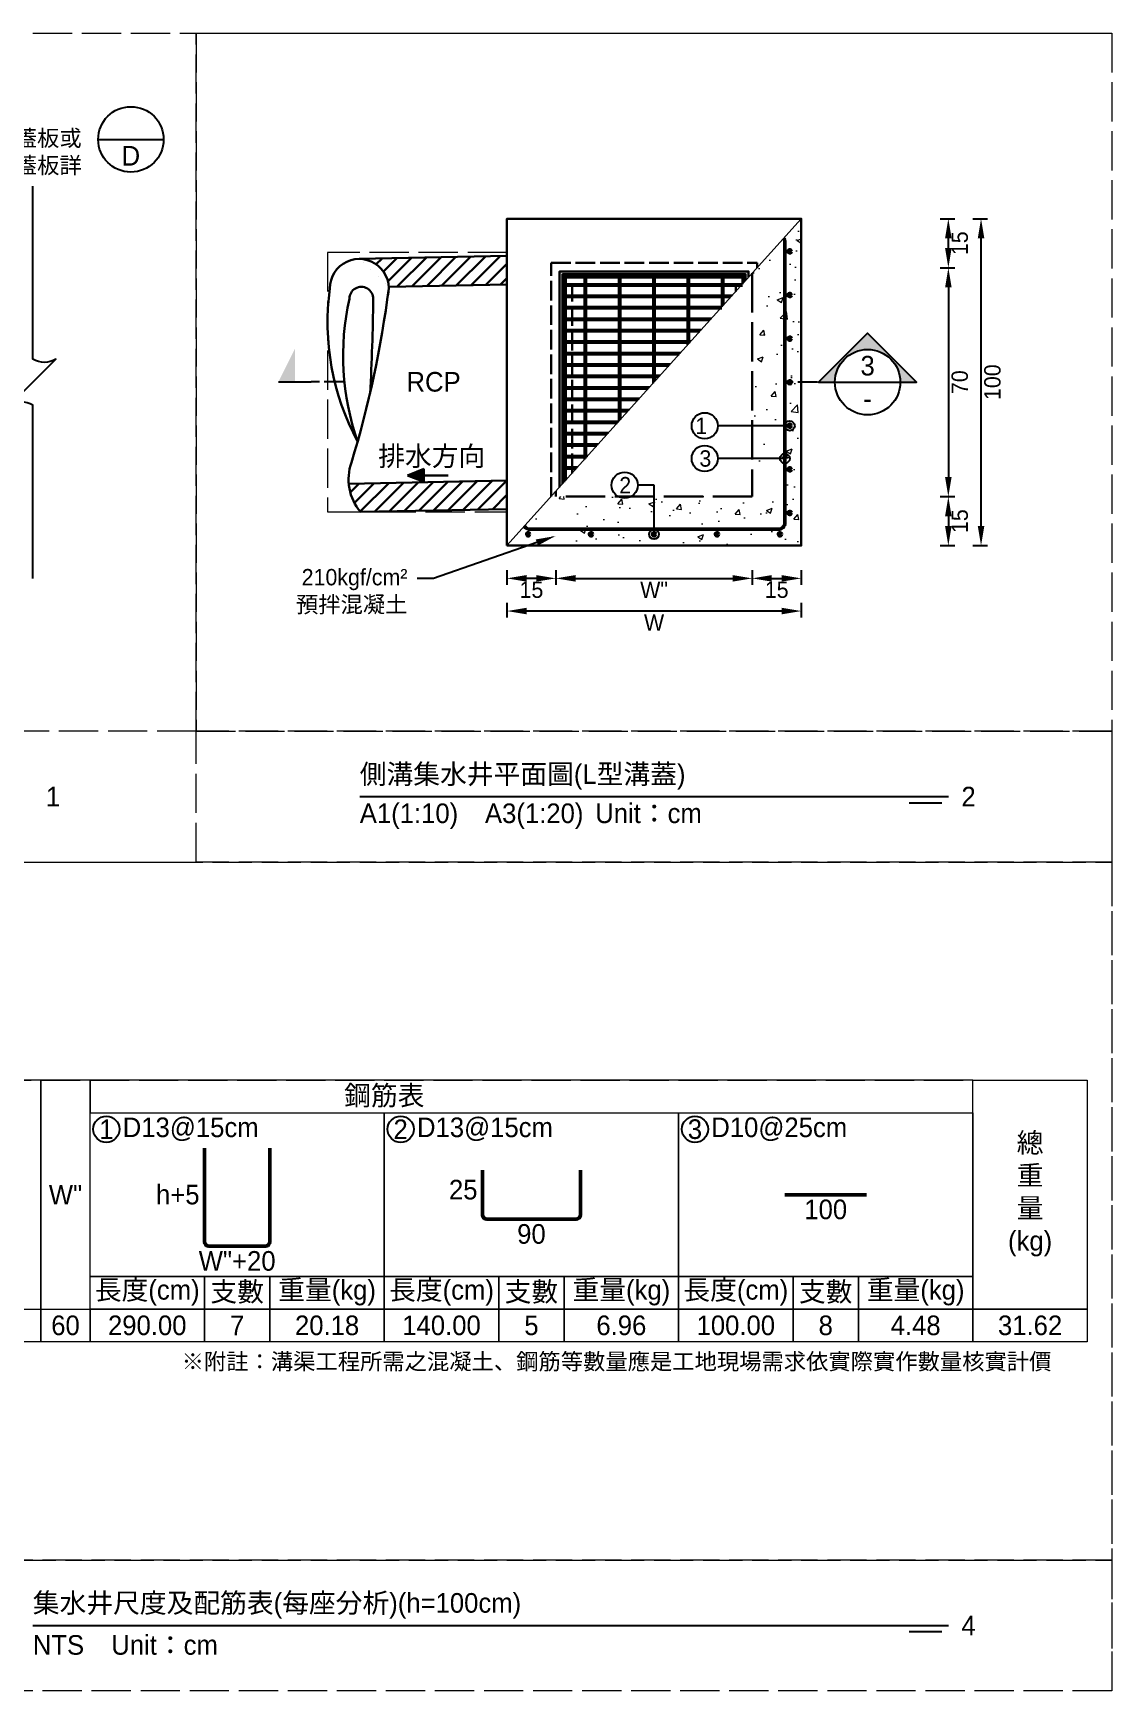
# Model space of a CAD drawing. Extents: x -6810 to 5075, y -2187 to 1200.
# Drawn here: x -2340 to -2010, y -507 to 0 of the extents above; entities that cross this region are included whole.
import ezdxf
from ezdxf import colors
from ezdxf.entities.mleader import LeaderData, LeaderLine
from ezdxf.math import Vec2, Vec3

# ---------------------------------------------------------------- set-up
doc = ezdxf.new("R2010")
doc.units = 0
doc.header["$MEASUREMENT"] = 0
doc.linetypes.add('ACAD_ISO02W100', pattern=[15, 12, -3])
for name, color, linetype, lineweight in [('一、1.基本-圖框', 7, 'Continuous', 20), ('二、1.繪圖-既有設施', 8, 'Continuous', 20), ('二、2.繪圖-施作項目', 181, 'Continuous', 30), ('二、3.繪圖-排水流向', 170, 'Continuous', 30), ('二、5.繪圖-鋼筋', 60, 'Continuous', 50), ('二、6.繪圖-其他施作項目', 35, 'Continuous', 30)]:
    doc.layers.add(name, color=color, linetype=linetype, lineweight=lineweight)
doc.layers.add('一、4.基本-隱藏', color=9, linetype='ACAD_ISO02W100', lineweight=20, plot=False)
doc.layers.add('三、1.文字-說明文字', color=2, linetype='Continuous')
doc.layers.add('三、3.文字-註解文字', color=2, linetype='Continuous')
doc.styles.add('次圖名(詳圖)', font='MS PGothic.ttf', dxfattribs={"height": 6})
doc.styles.add('註解文字(詳圖)', font='MS PGothic.ttf', dxfattribs={"height": 5})
doc.dimstyles.new('註解文字(詳圖)', dxfattribs={"dimtxt": 5, "dimasz": 6, "dimexe": 2, "dimexo": 5, "dimgap": 1, "dimtad": 2, "dimzin": 0, "dimdsep": 46, "dimtxsty": '註解文字(詳圖)', "dimcen": 0.1, "dimclrd": 144, "dimclre": 144, "dimclrt": 256, "dimadec": 0, "dimazin": 0, "dimtfac": 1, "dimtofl": 0, "dimtmove": 0, "dimatfit": 3, "dimfxlon": 1, "dimtolj": 1, "dimtzin": 0, "dimlwd": -1, "dimlwe": -1, "dimarcsym": 1})
pattern_1 = [(135, (-2358.6543, -1427.1108), (-2.65165, -2.65165), []), (135, (-2358.6543, -1426.227), (-2.65165, -2.65165), []), (135, (-2358.6543, -1425.343), (-2.65165, -2.65165), []), (135, (-2358.6543, -1424.459), (-2.65165, -2.65165), [])]

# ---------------------------------------------------------------- blocks, each defined once
blk = doc.blocks.new('*D154')
at = {"layer": 'Defpoints', "color": 0, "linetype": 'ACAD_ISO02W100', "ltscale": 0.25, "transparency": 16777216}
for p in [(-2120, -141.75), (-2105, -156.75), (-2105, -166.75)]:
    blk.add_point(p, dxfattribs=at)
at = {"layer": '三、1.文字-說明文字', "color": 144, "ltscale": 0.25, "transparency": 16777216}
for p, q in [((-2120, -164.25), (-2120, -168.75)), ((-2114, -166.75), (-2111, -166.75)), ((-2105, -164.25), (-2105, -168.75))]:
    blk.add_line(p, q, dxfattribs=at)
at = {"layer": '三、1.文字-說明文字', "color": 144, "linetype": 'ACAD_ISO02W100', "ltscale": 0.25, "transparency": 16777216}
for points in [[(-2114, -165.75), (-2114, -167.75), (-2120, -166.75)], [(-2111, -165.75), (-2111, -167.75), (-2105, -166.75)]]:
    blk.add_solid(points, dxfattribs=at)
at = {"layer": '三、1.文字-說明文字', "linetype": 'ACAD_ISO02W100', "ltscale": 0.25, "transparency": 16777216, "insert": (-2112.5, -170.25), "char_height": 5, "attachment_point": 5, "style": '註解文字(詳圖)'}
blk.add_mtext('\\A1;15', dxfattribs=at)
blk = doc.blocks.new('*D155')
at = {"layer": 'Defpoints', "color": 0, "linetype": 'ACAD_ISO02W100', "ltscale": 0.25, "transparency": 16777216}
for p in [(-2180, -141.75), (-2195, -156.75), (-2195, -166.75)]:
    blk.add_point(p, dxfattribs=at)
at = {"layer": '三、1.文字-說明文字', "color": 144, "ltscale": 0.25, "transparency": 16777216}
for p, q in [((-2195, -164.25), (-2195, -168.75)), ((-2186, -166.75), (-2189, -166.75)), ((-2180, -164.25), (-2180, -168.75))]:
    blk.add_line(p, q, dxfattribs=at)
at = {"layer": '三、1.文字-說明文字', "color": 144, "linetype": 'ACAD_ISO02W100', "ltscale": 0.25, "transparency": 16777216}
for points in [[(-2189, -165.75), (-2189, -167.75), (-2195, -166.75)], [(-2186, -165.75), (-2186, -167.75), (-2180, -166.75)]]:
    blk.add_solid(points, dxfattribs=at)
at = {"layer": '三、1.文字-說明文字', "linetype": 'ACAD_ISO02W100', "ltscale": 0.25, "transparency": 16777216, "insert": (-2187.5, -170.25), "char_height": 5, "attachment_point": 5, "style": '註解文字(詳圖)'}
blk.add_mtext('\\A1;15', dxfattribs=at)
blk = doc.blocks.new('*D156')
at = {"layer": 'Defpoints', "color": 0, "linetype": 'ACAD_ISO02W100', "ltscale": 0.25, "transparency": 16777216}
for p in [(-2180, -141.75), (-2120, -141.75), (-2120, -166.75)]:
    blk.add_point(p, dxfattribs=at)
at = {"layer": '三、1.文字-說明文字', "color": 144, "ltscale": 0.25, "transparency": 16777216}
for p, q in [((-2180, -164.25), (-2180, -168.75)), ((-2174, -166.75), (-2126, -166.75)), ((-2120, -164.25), (-2120, -168.75))]:
    blk.add_line(p, q, dxfattribs=at)
at = {"layer": '三、1.文字-說明文字', "color": 144, "linetype": 'ACAD_ISO02W100', "ltscale": 0.25, "transparency": 16777216}
for points in [[(-2174, -165.75), (-2174, -167.75), (-2180, -166.75)], [(-2126, -165.75), (-2126, -167.75), (-2120, -166.75)]]:
    blk.add_solid(points, dxfattribs=at)
at = {"layer": '三、1.文字-說明文字', "linetype": 'ACAD_ISO02W100', "ltscale": 0.25, "transparency": 16777216, "insert": (-2150, -170.25), "char_height": 5, "attachment_point": 5, "style": '註解文字(詳圖)'}
blk.add_mtext('\\A1;W{\\fMS PGothic|b0|i0|c128|p34;"}', dxfattribs=at)
blk = doc.blocks.new('_Small')
at = {"color": 0, "linetype": 'ByBlock', "lineweight": -2}
blk.add_circle((0, 0), 0.25, dxfattribs=at)
blk = doc.blocks.new('*D152')
at = {"layer": 'Defpoints', "color": 0, "ltscale": 0.25, "transparency": 16777216}
for p in [(-2125, -56.75), (-2060, -56.75), (-2125, -71.75)]:
    blk.add_point(p, dxfattribs=at)
at = {"layer": '三、1.文字-說明文字', "color": 144, "ltscale": 0.25, "transparency": 16777216}
for p, q in [((-2062.5, -56.75), (-2058, -56.75)), ((-2060, -65.75), (-2060, -62.75)), ((-2062.5, -71.75), (-2058, -71.75))]:
    blk.add_line(p, q, dxfattribs=at)
for points in [[(-2061, -62.75), (-2059, -62.75), (-2060, -56.75)], [(-2061, -65.75), (-2059, -65.75), (-2060, -71.75)]]:
    blk.add_solid(points, dxfattribs=at)
at = {"layer": '三、1.文字-說明文字', "ltscale": 0.25, "transparency": 16777216, "insert": (-2056.5, -64.25), "char_height": 5, "attachment_point": 5, "rotation": 90, "style": '註解文字(詳圖)'}
blk.add_mtext('\\A1;15', dxfattribs=at)
blk = doc.blocks.new('*D153')
at = {"layer": 'Defpoints', "color": 0, "ltscale": 0.25, "transparency": 16777216}
for p in [(-2125, -71.75), (-2125, -141.75), (-2060, -141.75)]:
    blk.add_point(p, dxfattribs=at)
at = {"layer": '三、1.文字-說明文字', "color": 144, "ltscale": 0.25, "transparency": 16777216}
for p, q in [((-2062.5, -71.75), (-2058, -71.75)), ((-2060, -77.75), (-2060, -135.75)), ((-2062.5, -141.75), (-2058, -141.75))]:
    blk.add_line(p, q, dxfattribs=at)
for points in [[(-2061, -77.75), (-2059, -77.75), (-2060, -71.75)], [(-2061, -135.75), (-2059, -135.75), (-2060, -141.75)]]:
    blk.add_solid(points, dxfattribs=at)
at = {"layer": '三、1.文字-說明文字', "ltscale": 0.25, "transparency": 16777216, "insert": (-2056.5, -106.75), "char_height": 5, "attachment_point": 5, "rotation": 90, "style": '註解文字(詳圖)'}
blk.add_mtext('\\A1;70', dxfattribs=at)
blk = doc.blocks.new('*D157')
at = {"layer": 'Defpoints', "color": 0, "ltscale": 0.25, "transparency": 16777216}
for p in [(-2125, -141.75), (-2125, -156.75), (-2060, -156.75)]:
    blk.add_point(p, dxfattribs=at)
at = {"layer": '三、1.文字-說明文字', "color": 144, "ltscale": 0.25, "transparency": 16777216}
for p, q in [((-2062.5, -141.75), (-2058, -141.75)), ((-2060, -147.75), (-2060, -150.75)), ((-2062.5, -156.75), (-2058, -156.75))]:
    blk.add_line(p, q, dxfattribs=at)
for points in [[(-2061, -147.75), (-2059, -147.75), (-2060, -141.75)], [(-2061, -150.75), (-2059, -150.75), (-2060, -156.75)]]:
    blk.add_solid(points, dxfattribs=at)
at = {"layer": '三、1.文字-說明文字', "ltscale": 0.25, "transparency": 16777216, "insert": (-2056.5, -149.25), "char_height": 5, "attachment_point": 5, "rotation": 90, "style": '註解文字(詳圖)'}
blk.add_mtext('\\A1;15', dxfattribs=at)
blk = doc.blocks.new('*D158')
at = {"layer": 'Defpoints', "color": 0, "ltscale": 0.25, "transparency": 16777216}
for p in [(-2110, -56.75), (-2050, -56.75), (-2110, -156.75)]:
    blk.add_point(p, dxfattribs=at)
at = {"layer": '三、1.文字-說明文字', "color": 144, "ltscale": 0.25, "transparency": 16777216}
for p, q in [((-2052.5, -56.75), (-2048, -56.75)), ((-2050, -150.75), (-2050, -62.75)), ((-2052.5, -156.75), (-2048, -156.75))]:
    blk.add_line(p, q, dxfattribs=at)
for points in [[(-2051, -62.75), (-2049, -62.75), (-2050, -56.75)], [(-2051, -150.75), (-2049, -150.75), (-2050, -156.75)]]:
    blk.add_solid(points, dxfattribs=at)
at = {"layer": '三、1.文字-說明文字', "ltscale": 0.25, "transparency": 16777216, "insert": (-2046.5, -106.75), "char_height": 5, "attachment_point": 5, "rotation": 90, "style": '註解文字(詳圖)'}
blk.add_mtext('\\A1;100', dxfattribs=at)
blk = doc.blocks.new('*D159')
at = {"layer": 'Defpoints', "color": 0, "ltscale": 0.25, "transparency": 16777216}
for p in [(-2195, -156.75), (-2105, -156.75), (-2195, -176.75)]:
    blk.add_point(p, dxfattribs=at)
at = {"layer": '三、1.文字-說明文字', "color": 144, "ltscale": 0.25, "transparency": 16777216}
for p, q in [((-2195, -174.25), (-2195, -178.75)), ((-2111, -176.75), (-2189, -176.75)), ((-2105, -174.25), (-2105, -178.75))]:
    blk.add_line(p, q, dxfattribs=at)
for points in [[(-2189, -175.75), (-2189, -177.75), (-2195, -176.75)], [(-2111, -175.75), (-2111, -177.75), (-2105, -176.75)]]:
    blk.add_solid(points, dxfattribs=at)
at = {"layer": '三、1.文字-說明文字', "ltscale": 0.25, "transparency": 16777216, "insert": (-2150, -180.25), "char_height": 5, "attachment_point": 5, "style": '註解文字(詳圖)'}
blk.add_mtext('\\A1;{\\fMS PGothic|b0|i0|c128|p34;W}', dxfattribs=at)
blk = doc.blocks.new('排水流向')
at = {"layer": '二、3.繪圖-排水流向'}
h = blk.add_hatch(color=256, dxfattribs=at)
h.dxf.hatch_style = 1
h.paths.add_polyline_path([(0, 1), (0, -1), (2.5, 0)])
for points in [[(-3.75, 0), (0, 0)], [(0, 1), (0, -1)], [(2.5, 0), (0, 1)], [(2.5, 0), (0, -1)]]:
    blk.add_lwpolyline(points, dxfattribs=at)

msp = doc.modelspace()

# ---------------------------------------------------------------- hatches: boundary and pattern name
at = {"layer": '三、3.文字-註解文字'}
h = msp.add_hatch(color=256, dxfattribs=at)
h.dxf.hatch_style = 1
h.paths.add_polyline_path([(-2069.693, -106.75), (-2084.693, -91.75), (-2099.693, -106.75), (-2094.693, -106.75, -0.4142136), (-2084.693, -96.75, -0.4142136), (-2074.693, -106.75)])
h = msp.add_hatch(color=256, dxfattribs=at)
h.dxf.hatch_style = 1
h.paths.add_polyline_path([(-2259.852, -96.602), (-2264.852, -106.602), (-2259.852, -106.602)])
at = {"layer": '二、1.繪圖-既有設施', "ltscale": 0.25}
h = msp.add_hatch(dxfattribs=at)
h.set_pattern_fill('AR-CONC', color=256, scale=2.5)
h.set_pattern_definition([(50, (0, 0), (17.9315, -1.5688), [1.875, -20.625]), (355, (0, 0), (-3.46878, 18.8048), [1.5, -16.5]), (100.4514, (1.494, -0.13), (14.46272, 17.236), [1.5935, -17.52855]), (46.1842, (0, 5), (26.68103, -4.13798), [2.8125, -30.9375]), (96.6356, (2.223, 4.655), (23.36655, 24.35297), [2.39026, -26.29284]), (351.1842, (0, 5), (23.36655, 24.35297), [2.25, -24.75]), (21, (2.5, 3.75), (14.92268, -10.06547), [1.875, -20.625]), (326, (2.5, 3.75), (6.08288, 18.12875), [1.5, -16.5]), (71.4514, (3.744, 2.911), (21.00556, 8.06328), [1.5935, -17.52855]), (37.5, (0, 0), (0.303996, 8.322346), [0, -16.3, 0, -16.75, 0, -16.5625]), (7.5, (0, 0), (6.57674, 9.860293), [0, -9.55, 0, -15.925, 0, -6.3125]), (327.5, (-5.575, 0), (13.34556, -0.563872), [0, -6.25, 0, -19.5, 0, -25.875]), (317.5, (-8.075, 0), (14.579654, 2.502625), [0, -8.125, 0, -12.95, 0, -18.375])])
h.paths.add_polyline_path([(-2110, -63.75, 0.1446975), (-2110.321, -62.663), (-2120, -73.417), (-2120, -141.75), (-2180, -141.75), (-2180, -140.083), (-2189.679, -150.837, 0.2542759), (-2188, -151.75), (-2112, -151.75, 0.4142136), (-2110, -149.75)], flags=17)
h.paths.add_polyline_path([(-2105, -56.75), (-2110.321, -62.663, -0.1446975), (-2110, -63.75), (-2110, -149.75, -0.4142136), (-2112, -151.75), (-2188, -151.75, -0.2542759), (-2189.679, -150.837), (-2195, -156.75), (-2105, -156.75)])
h.paths.add_polyline_path([(-2131.25, -153.25, -1), (-2130.25, -153.25, -1)], flags=16)
h.paths.add_polyline_path([(-2112, -153.25, -1), (-2111, -153.25, -1)], flags=16)
h.paths.add_polyline_path([(-2109, -146.75, -1), (-2108, -146.75, -1)], flags=16)
h.paths.add_polyline_path([(-2109, -133.42, -1), (-2108, -133.42, -1)], flags=16)
h.paths.add_polyline_path([(-2150.5, -153.25, -1), (-2149.5, -153.25, -1)], flags=16)
h.paths.add_polyline_path([(-2109, -120.09, -1), (-2108, -120.09, -1)], flags=16)
h.paths.add_polyline_path([(-2169.75, -153.25, -1), (-2168.75, -153.25, -1)], flags=16)
h.paths.add_polyline_path([(-2109, -106.75, -1), (-2108, -106.75, -1)], flags=16)
h.paths.add_polyline_path([(-2109, -93.43, -1), (-2108, -93.43, -1)], flags=16)
h.paths.add_polyline_path([(-2189, -153.25, -1), (-2188, -153.25, -1)], flags=16)
h.paths.add_polyline_path([(-2109, -80.1, -1), (-2108, -80.1, -1)], flags=16)
h.paths.add_polyline_path([(-2109, -66.75, -1), (-2108, -66.75, -1)], flags=16)
at = {"layer": '二、5.繪圖-鋼筋'}
h = msp.add_hatch(color=256, dxfattribs=at)
h.dxf.hatch_style = 1
h.paths.add_polyline_path([(-2108, -66.75, 1), (-2109, -66.75, 1)])
h = msp.add_hatch(color=256, dxfattribs=at)
h.dxf.hatch_style = 1
h.paths.add_polyline_path([(-2108, -80.1, 1), (-2109, -80.1, 1)])
h = msp.add_hatch(color=256, dxfattribs=at)
h.dxf.hatch_style = 1
h.paths.add_polyline_path([(-2108, -93.43, 1), (-2109, -93.43, 1)])
h = msp.add_hatch(color=256, dxfattribs=at)
h.dxf.hatch_style = 1
h.paths.add_polyline_path([(-2108, -106.75, 1), (-2109, -106.75, 1)])
h = msp.add_hatch(color=256, dxfattribs=at)
h.dxf.hatch_style = 1
h.paths.add_polyline_path([(-2108, -120.09, 1), (-2109, -120.09, 1)])
h = msp.add_hatch(color=256, dxfattribs=at)
h.dxf.hatch_style = 1
h.paths.add_polyline_path([(-2108, -133.42, 1), (-2109, -133.42, 1)])
h = msp.add_hatch(color=256, dxfattribs=at)
h.dxf.hatch_style = 1
h.paths.add_polyline_path([(-2108, -146.75, 1), (-2109, -146.75, 1)])
h = msp.add_hatch(color=256, dxfattribs=at)
h.dxf.hatch_style = 1
h.paths.add_polyline_path([(-2188, -153.25, -1), (-2189, -153.25, -1)])
h = msp.add_hatch(color=256, dxfattribs=at)
h.dxf.hatch_style = 1
h.paths.add_polyline_path([(-2168.75, -153.25, -1), (-2169.75, -153.25, -1)])
h = msp.add_hatch(color=256, dxfattribs=at)
h.dxf.hatch_style = 1
h.paths.add_polyline_path([(-2149.5, -153.25, -1), (-2150.5, -153.25, -1)])
h = msp.add_hatch(color=256, dxfattribs=at)
h.dxf.hatch_style = 1
h.paths.add_polyline_path([(-2130.25, -153.25, -1), (-2131.25, -153.25, -1)])
h = msp.add_hatch(color=256, dxfattribs=at)
h.dxf.hatch_style = 1
h.paths.add_polyline_path([(-2111, -153.25, -1), (-2112, -153.25, -1)])
at = {"layer": '二、6.繪圖-其他施作項目'}
h = msp.add_hatch(dxfattribs=at)
h.set_pattern_fill('ANSI31', color=256, scale=25)
h.set_pattern_definition([(45, (-5658.4566, -1540.8207), (-2.2097087, 2.2097087), [])])
edge = h.paths.add_edge_path()
edge.add_line((-2195, -145.558), (-2195, -136.863))
edge.add_line((-2195, -136.863), (-2243.376, -137.831))
edge.add_arc((-2228.032, -136.466), 15.405, 185.08092, 220.38576)
edge.add_line((-2239.766, -146.448), (-2195, -145.558))
edge = h.paths.add_edge_path()
edge.add_line((-2195, -76.851), (-2195, -68.149))
edge.add_line((-2195, -68.149), (-2240.148, -69.052))
edge.add_arc((-2240.148, -78.068), 9.015, 3.13921, 90, ccw=False)
edge.add_line((-2231.146, -77.574), (-2195, -76.851))
h = msp.add_hatch(color=256, dxfattribs=at)
h.dxf.hatch_style = 1
h.paths.add_polyline_path([(-2178.9, -138.861), (-2121.1, -74.639), (-2121.1, -72.85), (-2178.9, -72.85)])
h.paths.add_polyline_path([(-2178, -137.861), (-2122, -75.639), (-2122, -73.75), (-2178, -73.75)])
h = msp.add_hatch(dxfattribs=at)
h.set_pattern_fill('ANSI34', color=256, scale=5, angle=90)
h.set_pattern_definition(pattern_1)
h.paths.add_polyline_path([(-2171.25, -130.361), (-2170.75, -129.806), (-2170.75, -74.75), (-2171.25, -74.75)])
h = msp.add_hatch(dxfattribs=at)
h.set_pattern_fill('ANSI34', color=256, scale=5, angle=90)
h.set_pattern_definition(pattern_1)
h.paths.add_polyline_path([(-2160.75, -118.694), (-2160.25, -118.139), (-2160.25, -74.75), (-2160.75, -74.75)])
h = msp.add_hatch(dxfattribs=at)
h.set_pattern_fill('ANSI34', color=256, scale=5, angle=90)
h.set_pattern_definition(pattern_1)
h.paths.add_polyline_path([(-2150.25, -107.028), (-2149.75, -106.472), (-2149.75, -74.75), (-2150.25, -74.75)])
h = msp.add_hatch(dxfattribs=at)
h.set_pattern_fill('ANSI34', color=256, scale=5, angle=90)
h.set_pattern_definition(pattern_1)
h.paths.add_polyline_path([(-2139.75, -95.361), (-2139.25, -94.806), (-2139.25, -74.75), (-2139.75, -74.75)])
h = msp.add_hatch(dxfattribs=at)
h.set_pattern_fill('ANSI34', color=256, scale=5, angle=90)
h.set_pattern_definition(pattern_1)
h.paths.add_polyline_path([(-2129.25, -83.694), (-2128.75, -83.139), (-2128.75, -74.75), (-2129.25, -74.75)])

# ---------------------------------------------------------------- linework, layer by layer
at = {"layer": '一、1.基本-圖框'}
msp.add_lwpolyline([(-2105, -56.75), (-2195, -156.75)], dxfattribs=at)
for points in [[(-2352.5, -390.25), (-2337.5, -390.25), (-2337.5, -320.25), (-2352.5, -320.25)], [(-2337.5, -390.25), (-2322.5, -390.25), (-2322.5, -320.25), (-2337.5, -320.25)], [(-2322.5, -330.25), (-2052.5, -330.25), (-2052.5, -320.25), (-2322.5, -320.25)], [(-2017.5, -390.25), (-2052.5, -390.25), (-2052.5, -320.25), (-2017.5, -320.25)], [(-2322.5, -330.25), (-2232.5, -330.25), (-2232.5, -380.25), (-2322.5, -380.25)], [(-2232.5, -330.25), (-2142.5, -330.25), (-2142.5, -380.25), (-2232.5, -380.25)], [(-2142.5, -330.25), (-2052.5, -330.25), (-2052.5, -380.25), (-2142.5, -380.25)], [(-2322.5, -380.25), (-2287.5, -380.25), (-2287.5, -390.25), (-2322.5, -390.25)], [(-2287.5, -380.25), (-2267.5, -380.25), (-2267.5, -390.25), (-2287.5, -390.25)], [(-2267.5, -380.25), (-2232.5, -380.25), (-2232.5, -390.25), (-2267.5, -390.25)], [(-2232.5, -380.25), (-2197.5, -380.25), (-2197.5, -390.25), (-2232.5, -390.25)], [(-2197.5, -380.25), (-2177.5, -380.25), (-2177.5, -390.25), (-2197.5, -390.25)], [(-2177.5, -380.25), (-2142.5, -380.25), (-2142.5, -390.25), (-2177.5, -390.25)], [(-2142.5, -380.25), (-2107.5, -380.25), (-2107.5, -390.25), (-2142.5, -390.25)], [(-2107.5, -380.25), (-2087.5, -380.25), (-2087.5, -390.25), (-2107.5, -390.25)], [(-2087.5, -380.25), (-2052.5, -380.25), (-2052.5, -390.25), (-2087.5, -390.25)], [(-2352.5, -390.25), (-2337.5, -390.25), (-2337.5, -400.25), (-2352.5, -400.25)], [(-2337.5, -390.25), (-2322.5, -390.25), (-2322.5, -400.25), (-2337.5, -400.25)], [(-2322.5, -390.25), (-2287.5, -390.25), (-2287.5, -400.25), (-2322.5, -400.25)], [(-2287.5, -390.25), (-2267.5, -390.25), (-2267.5, -400.25), (-2287.5, -400.25)], [(-2267.5, -390.25), (-2232.5, -390.25), (-2232.5, -400.25), (-2267.5, -400.25)], [(-2232.5, -390.25), (-2197.5, -390.25), (-2197.5, -400.25), (-2232.5, -400.25)], [(-2197.5, -390.25), (-2177.5, -390.25), (-2177.5, -400.25), (-2197.5, -400.25)], [(-2177.5, -390.25), (-2142.5, -390.25), (-2142.5, -400.25), (-2177.5, -400.25)], [(-2142.5, -390.25), (-2107.5, -390.25), (-2107.5, -400.25), (-2142.5, -400.25)], [(-2107.5, -390.25), (-2087.5, -390.25), (-2087.5, -400.25), (-2107.5, -400.25)], [(-2087.5, -390.25), (-2052.5, -390.25), (-2052.5, -400.25), (-2087.5, -400.25)], [(-2052.5, -390.25), (-2017.5, -390.25), (-2017.5, -400.25), (-2052.5, -400.25)]]:
    msp.add_lwpolyline(points, close=True, dxfattribs=at)
at = {"layer": '一、4.基本-隱藏'}
for points in [[(-2790, 0), (-2010, 0), (-2010, -507), (-2790, -507)], [(-2790, 0), (-2290, 0), (-2290, -213.5), (-2790, -213.5)], [(-2290, 0), (-2010, 0), (-2010, -213.5), (-2290, -213.5)], [(-2195, -67.052), (-2249.852, -67.052), (-2249.852, -146.448), (-2195, -146.448)], [(-2290, -213.5), (-2790, -213.5), (-2790, -253.5), (-2290, -253.5)], [(-2290, -213.5), (-2010, -213.5), (-2010, -253.5), (-2290, -253.5)], [(-2390, -253.5), (-2010, -253.5), (-2010, -467), (-2390, -467)], [(-2382.5, -320.25), (-2017.5, -320.25), (-2017.5, -400.25), (-2382.5, -400.25)], [(-2390, -467), (-2010, -467), (-2010, -507), (-2390, -507)]]:
    msp.add_lwpolyline(points, close=True, dxfattribs=at)
at = {"layer": '三、3.文字-註解文字'}
for points in [[(-2320, -32.5), (-2300, -32.5)], [(-2074.693, -106.75), (-2069.693, -106.75), (-2084.693, -91.75), (-2099.693, -106.75), (-2094.693, -106.75)], [(-2264.852, -106.602), (-2254.852, -106.602)], [(-2094.693, -106.75), (-2074.693, -106.75)], [(-2240, -233.5), (-2060, -233.5)], [(-2062, -235.5), (-2072, -235.5)], [(-2340, -487), (-2060, -487)], [(-2062, -489), (-2072, -489)]]:
    msp.add_lwpolyline(points, dxfattribs=at)
msp.add_lwpolyline([(-2340, -166.75), (-2340, -113.821, 0.2828427), (-2347.071, -113.821), (-2332.929, -99.679, -0.2828427), (-2340, -99.679), (-2340, -46.75)], format="xyb", dxfattribs=at)
at = {"layer": '三、3.文字-註解文字', "linetype": 'ACAD_ISO02W100', "ltscale": 0.5}
for points in [[(-2244.852, -106.602), (-2254.852, -106.602)], [(-2100, -106.75), (-2110, -106.75)]]:
    msp.add_lwpolyline(points, dxfattribs=at)
at = {"layer": '三、3.文字-註解文字'}
for centre, radius in [((-2310, -32.5), 10), ((-2084.693, -106.75), 10), ((-2134.5, -120.09), 4), ((-2134.5, -130.09), 4), ((-2159, -138.25), 4), ((-2317.5, -335.25), 4), ((-2227.5, -335.25), 4), ((-2137.5, -335.25), 4)]:
    msp.add_circle(centre, radius, dxfattribs=at)
at = {"layer": '二、2.繪圖-施作項目'}
msp.add_lwpolyline([(-2195, -156.75), (-2195, -56.75), (-2105, -56.75), (-2105, -156.75)], close=True, dxfattribs=at)
at = {"layer": '二、2.繪圖-施作項目', "linetype": 'ACAD_ISO02W100'}
msp.add_lwpolyline([(-2120, -73.417), (-2120, -141.75), (-2180, -141.75), (-2180, -140.083)], dxfattribs=at)
at = {"layer": '二、5.繪圖-鋼筋'}
for points in [[(-2110.321, -62.663, -0.1446975), (-2110, -63.75), (-2110, -149.75)], [(-2110, -149.75, -0.4142136), (-2112, -151.75), (-2188, -151.75, -0.2542759), (-2189.679, -150.837, -0.2542759)], [(-2287.5, -341), (-2287.5, -369.5, 0.4142136), (-2286, -371), (-2269, -371, 0.4142136), (-2267.5, -369.5), (-2267.5, -341)], [(-2202.5, -347.75), (-2202.5, -361.25, 0.4142136), (-2201, -362.75), (-2174, -362.75, 0.4142136), (-2172.5, -361.25), (-2172.5, -347.75)]]:
    msp.add_lwpolyline(points, format="xyb", dxfattribs=at)
msp.add_lwpolyline([(-2110, -355.25), (-2085, -355.25)], dxfattribs=at)
for centre in [(-2108.5, -66.75), (-2108.5, -80.1), (-2108.5, -93.43), (-2108.5, -106.75), (-2108.5, -120.09), (-2108.5, -133.42), (-2108.5, -146.75), (-2188.5, -153.25), (-2169.25, -153.25), (-2150, -153.25), (-2130.75, -153.25), (-2111.5, -153.25)]:
    msp.add_circle(centre, 0.5, dxfattribs=at)
at = {"layer": '二、6.繪圖-其他施作項目'}
for points in [[(-2240.67, -124.887, -0.1578495), (-2249.163, -78.068, -1.1409026), (-2231.442, -80.411)], [(-2240.637, -124.948, -0.1399452), (-2243.168, -81.236, -1.0112817), (-2235.896, -81.317, -0.0106152), (-2236.834, -110.166)], [(-2231.132, -78.068, -0.0416835), (-2242.539, -131.283, 0.2681724), (-2239.766, -146.448, 0.2681724)]]:
    msp.add_lwpolyline(points, format="xyb", dxfattribs=at)
for points in [[(-2240.148, -69.052), (-2195, -68.149)], [(-2178.9, -138.861), (-2178.9, -72.85), (-2121.1, -72.85), (-2121.1, -74.639)], [(-2178, -137.861), (-2178, -73.75), (-2122, -73.75), (-2122, -75.639)], [(-2177.5, -137.306), (-2177.5, -74.25)], [(-2177.5, -74.25), (-2122.5, -74.25)], [(-2177.5, -137.306), (-2177.5, -74.25), (-2122.5, -74.25), (-2122.5, -76.194)], [(-2177.5, -74.75), (-2122.5, -74.75)], [(-2177, -136.75), (-2177, -74.75)], [(-2171.25, -130.361), (-2171.25, -74.75)], [(-2170.75, -129.806), (-2170.75, -74.75)], [(-2160.75, -118.694), (-2160.75, -74.75)], [(-2160.25, -118.139), (-2160.25, -74.75)], [(-2150.25, -107.028), (-2150.25, -74.75)], [(-2149.75, -106.472), (-2149.75, -74.75)], [(-2139.75, -95.361), (-2139.75, -74.75)], [(-2139.25, -94.806), (-2139.25, -74.75)], [(-2129.25, -83.694), (-2129.25, -74.75)], [(-2128.75, -83.139), (-2128.75, -74.75)], [(-2123, -76.75), (-2123, -74.75)], [(-2122.5, -76.194), (-2122.5, -74.25)], [(-2231.146, -77.574), (-2195, -76.851)], [(-2177, -76.75), (-2171.25, -76.75)], [(-2177, -77.25), (-2171.25, -77.25)], [(-2177, -80.25), (-2171.25, -80.25)], [(-2177, -80.75), (-2171.25, -80.75)], [(-2170.75, -76.75), (-2160.75, -76.75)], [(-2170.75, -77.25), (-2160.75, -77.25)], [(-2170.75, -80.25), (-2160.75, -80.25)], [(-2170.75, -80.75), (-2160.75, -80.75)], [(-2160.25, -76.75), (-2150.25, -76.75)], [(-2160.25, -77.25), (-2150.25, -77.25)], [(-2160.25, -80.25), (-2150.25, -80.25)], [(-2160.25, -80.75), (-2150.25, -80.75)], [(-2149.75, -76.75), (-2139.75, -76.75)], [(-2149.75, -77.25), (-2139.75, -77.25)], [(-2149.75, -80.25), (-2139.75, -80.25)], [(-2149.75, -80.75), (-2139.75, -80.75)], [(-2139.25, -76.75), (-2129.25, -76.75)], [(-2139.25, -77.25), (-2129.25, -77.25)], [(-2139.25, -80.25), (-2129.25, -80.25)], [(-2139.25, -80.75), (-2129.25, -80.75)], [(-2128.75, -76.75), (-2123, -76.75)], [(-2128.75, -77.25), (-2123, -77.25)], [(-2128.75, -80.25), (-2126.15, -80.25)], [(-2128.75, -80.75), (-2126.6, -80.75)], [(-2177, -83.75), (-2171.25, -83.75)], [(-2177, -84.25), (-2171.25, -84.25)], [(-2170.75, -83.75), (-2160.75, -83.75)], [(-2170.75, -84.25), (-2160.75, -84.25)], [(-2160.25, -83.75), (-2150.25, -83.75)], [(-2160.25, -84.25), (-2150.25, -84.25)], [(-2149.75, -83.75), (-2139.75, -83.75)], [(-2149.75, -84.25), (-2139.75, -84.25)], [(-2139.25, -83.75), (-2129.25, -83.75)], [(-2139.25, -84.25), (-2129.25, -84.25)], [(-2177, -87.25), (-2171.25, -87.25)], [(-2177, -87.75), (-2171.25, -87.75)], [(-2177, -90.75), (-2171.25, -90.75)], [(-2177, -91.25), (-2171.25, -91.25)], [(-2170.75, -87.25), (-2160.75, -87.25)], [(-2170.75, -87.75), (-2160.75, -87.75)], [(-2170.75, -90.75), (-2160.75, -90.75)], [(-2170.75, -91.25), (-2160.75, -91.25)], [(-2160.25, -87.25), (-2150.25, -87.25)], [(-2160.25, -87.75), (-2150.25, -87.75)], [(-2160.25, -90.75), (-2150.25, -90.75)], [(-2160.25, -91.25), (-2150.25, -91.25)], [(-2149.75, -87.25), (-2139.75, -87.25)], [(-2149.75, -87.75), (-2139.75, -87.75)], [(-2149.75, -90.75), (-2139.75, -90.75)], [(-2149.75, -91.25), (-2139.75, -91.25)], [(-2139.25, -87.25), (-2132.45, -87.25)], [(-2139.25, -87.75), (-2132.9, -87.75)], [(-2139.25, -90.75), (-2135.6, -90.75)], [(-2139.25, -91.25), (-2136.05, -91.25)], [(-2177, -94.25), (-2171.25, -94.25)], [(-2177, -94.75), (-2171.25, -94.75)], [(-2170.75, -94.25), (-2160.75, -94.25)], [(-2170.75, -94.75), (-2160.75, -94.75)], [(-2160.25, -94.25), (-2150.25, -94.25)], [(-2160.25, -94.75), (-2150.25, -94.75)], [(-2149.75, -94.25), (-2139.75, -94.25)], [(-2149.75, -94.75), (-2139.75, -94.75)], [(-2139.25, -94.25), (-2138.75, -94.25)], [(-2139.25, -94.75), (-2139.2, -94.75)], [(-2177, -97.75), (-2171.25, -97.75)], [(-2177, -98.25), (-2171.25, -98.25)], [(-2177, -101.25), (-2171.25, -101.25)], [(-2170.75, -97.75), (-2160.75, -97.75)], [(-2170.75, -98.25), (-2160.75, -98.25)], [(-2170.75, -101.25), (-2160.75, -101.25)], [(-2160.25, -97.75), (-2150.25, -97.75)], [(-2160.25, -98.25), (-2150.25, -98.25)], [(-2160.25, -101.25), (-2150.25, -101.25)], [(-2149.75, -97.75), (-2141.9, -97.75)], [(-2149.75, -98.25), (-2142.35, -98.25)], [(-2149.75, -101.25), (-2145.05, -101.25)], [(-2177, -101.75), (-2171.25, -101.75)], [(-2177, -104.75), (-2171.25, -104.75)], [(-2177, -105.25), (-2171.25, -105.25)], [(-2170.75, -101.75), (-2160.75, -101.75)], [(-2170.75, -104.75), (-2160.75, -104.75)], [(-2170.75, -105.25), (-2160.75, -105.25)], [(-2160.25, -101.75), (-2150.25, -101.75)], [(-2160.25, -104.75), (-2150.25, -104.75)], [(-2160.25, -105.25), (-2150.25, -105.25)], [(-2149.75, -101.75), (-2145.5, -101.75)], [(-2149.75, -104.75), (-2148.2, -104.75)], [(-2149.75, -105.25), (-2148.65, -105.25)], [(-2177, -108.25), (-2171.25, -108.25)], [(-2177, -108.75), (-2171.25, -108.75)], [(-2170.75, -108.25), (-2160.75, -108.25)], [(-2170.75, -108.75), (-2160.75, -108.75)], [(-2160.25, -108.25), (-2151.35, -108.25)], [(-2160.25, -108.75), (-2151.8, -108.75)], [(-2177, -111.75), (-2171.25, -111.75)], [(-2177, -112.25), (-2171.25, -112.25)], [(-2177, -115.25), (-2171.25, -115.25)], [(-2177, -115.75), (-2171.25, -115.75)], [(-2170.75, -111.75), (-2160.75, -111.75)], [(-2170.75, -112.25), (-2160.75, -112.25)], [(-2170.75, -115.25), (-2160.75, -115.25)], [(-2170.75, -115.75), (-2160.75, -115.75)], [(-2160.25, -111.75), (-2154.5, -111.75)], [(-2160.25, -112.25), (-2154.95, -112.25)], [(-2160.25, -115.25), (-2157.65, -115.25)], [(-2160.25, -115.75), (-2158.1, -115.75)], [(-2177, -118.75), (-2171.25, -118.75)], [(-2177, -119.25), (-2171.25, -119.25)], [(-2170.75, -118.75), (-2160.75, -118.75)], [(-2170.75, -119.25), (-2161.25, -119.25)], [(-2177, -122.25), (-2171.25, -122.25)], [(-2177, -122.75), (-2171.25, -122.75)], [(-2177, -125.75), (-2171.25, -125.75)], [(-2177, -126.25), (-2171.25, -126.25)], [(-2170.75, -122.25), (-2163.95, -122.25)], [(-2170.75, -122.75), (-2164.4, -122.75)], [(-2170.75, -125.75), (-2167.1, -125.75)], [(-2170.75, -126.25), (-2167.55, -126.25)], [(-2177, -129.25), (-2171.25, -129.25)], [(-2177, -129.75), (-2171.25, -129.75)], [(-2170.75, -129.25), (-2170.25, -129.25)], [(-2170.75, -129.75), (-2170.7, -129.75)], [(-2243.376, -137.831), (-2195, -136.863)], [(-2177, -132.75), (-2173.4, -132.75)], [(-2177, -133.25), (-2173.85, -133.25)], [(-2177, -136.25), (-2176.55, -136.25)], [(-2239.766, -146.448), (-2195, -145.558)]]:
    msp.add_lwpolyline(points, dxfattribs=at)
at = {"layer": '二、6.繪圖-其他施作項目', "linetype": 'ACAD_ISO02W100', "ltscale": 0.5}
for points in [[(-2181.5, -141.75), (-2181.5, -70.25), (-2118.5, -70.25), (-2118.5, -71.75)], [(-2175, -134.528), (-2175, -76.75), (-2125, -76.75), (-2125, -78.972)]]:
    msp.add_lwpolyline(points, dxfattribs=at)

# ---------------------------------------------------------------- block references
at = {"xscale": 2, "yscale": 2, "zscale": 2, "rotation": 180}
msp.add_blockref('排水流向', (-2220.454, -135.269), dxfattribs=at)

# ---------------------------------------------------------------- texts
at = {"layer": '一、1.基本-圖框', "char_height": 6, "attachment_point": 5, "style": '註解文字(詳圖)'}
for s, width, insert in [('{\\fMS PGothic|b0|i0|c128|p34;鋼筋表}', 94.24964, (-2232.5, -325.25)), ('{\\fMS PGothic|b0|i0|c128|p34;總重量(kg)}', 6, (-2035, -355.25)), ('W{\\fMS PGothic|b0|i0|c128|p34;"}', 22.32258, (-2330, -355.25)), ('{\\fMS PGothic|b0|i0|c128|p34;長度(cm)}', 35.02324, (-2305, -385.25)), ('{\\fMS PGothic|b0|i0|c128|p34;支數}', 19.27354, (-2277.5, -385.25)), ('{\\fMS PGothic|b0|i0|c128|p34;重量(kg)}', 30.27214, (-2250, -385.25)), ('{\\fMS PGothic|b0|i0|c128|p34;長度(cm)}', 35.02324, (-2215, -385.25)), ('{\\fMS PGothic|b0|i0|c128|p34;支數}', 19.27354, (-2187.5, -385.25)), ('{\\fMS PGothic|b0|i0|c128|p34;重量(kg)}', 30.27214, (-2160, -385.25)), ('{\\fMS PGothic|b0|i0|c128|p34;長度(cm)}', 35.02324, (-2125, -385.25)), ('{\\fMS PGothic|b0|i0|c128|p34;支數}', 19.27354, (-2097.5, -385.25)), ('{\\fMS PGothic|b0|i0|c128|p34;重量(kg)}', 30.27214, (-2070, -385.25))]:
    msp.add_mtext_dynamic_manual_height_columns(s, width=width, gutter_width=30, heights=[0], dxfattribs=dict(at, insert=insert))
at = {"layer": '三、1.文字-說明文字', "char_height": 6, "attachment_point": 5, "style": '註解文字(詳圖)'}
for s, width, insert in [('{\\fMS PGothic|b0|i0|c128|p34;D}', 12.5857, (-2310, -37.5)), ('排水方向', 33.65089, (-2217.988, -129.699))]:
    msp.add_mtext_dynamic_manual_height_columns(s, width=width, gutter_width=30, heights=[0], dxfattribs=dict(at, insert=insert))
at = {"layer": '三、1.文字-說明文字', "linetype": 'ACAD_ISO02W100', "ltscale": 0.25, "insert": (-2217.426, -106.676), "char_height": 6, "attachment_point": 5, "style": '次圖名(詳圖)'}
msp.add_mtext_dynamic_manual_height_columns('RCP', width=5.20703, gutter_width=30, heights=[0], dxfattribs=at)
at = {"layer": '三、3.文字-註解文字', "char_height": 6}
for s, width, gutter_width, insert, attachment_point, style in [('3', 6.60394, 25, (-2084.693, -101.75), 5, '註解文字(詳圖)'), ('-', 6.60394, 25, (-2084.693, -111.75), 5, '註解文字(詳圖)'), ('側溝集水井平面圖(L型溝蓋)', 131.94411, 15, (-2240, -227.5), 4, '次圖名(詳圖)'), ('1', 3, 15, (-2336, -233.5), 4, '次圖名(詳圖)'), ('2', 3, 15, (-2056, -233.5), 4, '次圖名(詳圖)'), ('A1(1:10)\u3000A3(1:20){\\fMS PGothic|b0|i0|c128|p34;^IUnit：cm}', 136.03259, 15, (-2240, -239.5), 4, '次圖名(詳圖)'), ('1', 8.38231, 30, (-2317.5, -335.25), 5, '註解文字(詳圖)'), ('D13@15cm', 6.06582, 30, (-2312.5, -335.25), 4, '註解文字(詳圖)'), ('2', 8.38231, 30, (-2227.5, -335.25), 5, '註解文字(詳圖)'), ('{\\fMS PGothic|b0|i0|c128|p34;D1}3{\\fMS PGothic|b0|i0|c128|p34;@}1{\\fMS PGothic|b0|i0|c128|p34;5cm}', 6.06582, 30, (-2222.5, -335.25), 4, '註解文字(詳圖)'), ('3', 8.38231, 30, (-2137.5, -335.25), 5, '註解文字(詳圖)'), ('{\\fMS PGothic|b0|i0|c128|p34;D1}0{\\fMS PGothic|b0|i0|c128|p34;@}25{\\fMS PGothic|b0|i0|c128|p34;cm}', 6.06582, 30, (-2132.5, -335.25), 4, '註解文字(詳圖)'), ('60', 9.06048, 30, (-2330, -395.25), 5, '註解文字(詳圖)'), ('290.00', 9.06048, 30, (-2305, -395.25), 5, '註解文字(詳圖)'), ('7', 9.06048, 30, (-2277.5, -395.25), 5, '註解文字(詳圖)'), ('20.18', 9.06048, 30, (-2250, -395.25), 5, '註解文字(詳圖)'), ('{\\fMS PGothic|b0|i0|c128|p34;1}4{\\fMS PGothic|b0|i0|c128|p34;0.00}', 9.06048, 30, (-2215, -395.25), 5, '註解文字(詳圖)'), ('5', 9.06048, 30, (-2187.5, -395.25), 5, '註解文字(詳圖)'), ('6.96', 9.06048, 30, (-2160, -395.25), 5, '註解文字(詳圖)'), ('{\\fMS PGothic|b0|i0|c128|p34;100}.00', 9.06048, 30, (-2125, -395.25), 5, '註解文字(詳圖)'), ('8', 9.06048, 30, (-2097.5, -395.25), 5, '註解文字(詳圖)'), ('4.48', 9.06048, 30, (-2070, -395.25), 5, '註解文字(詳圖)'), ('31.62', 9.06048, 30, (-2035, -395.25), 5, '註解文字(詳圖)'), ('{\\fMS PGothic|b0|i0|c128|p34;集水井尺度及配筋表}(每座分析){\\fMS PGothic|b0|i0|c128|p34;(h=100cm)}', 158.98104, 15, (-2340, -481), 4, '次圖名(詳圖)'), ('4', 6, 15, (-2056, -487), 4, '次圖名(詳圖)'), ('NTS{\\fMS PGothic|b0|i0|c128|p34;^IUnit：cm}', 136.03259, 15, (-2340, -493), 4, '次圖名(詳圖)')]:
    msp.add_mtext_dynamic_manual_height_columns(s, width=width, gutter_width=gutter_width, heights=[0], dxfattribs=dict(at, insert=insert, attachment_point=attachment_point, style=style))
at = {"layer": '三、3.文字-註解文字', "ltscale": 0.25, "insert": (-2294.471, -403.766), "char_height": 5, "attachment_point": 1, "style": '註解文字(詳圖)'}
msp.add_mtext_dynamic_manual_height_columns('{\\fMS PGothic|b0|i0|c128|p34;※附註：溝渠工程所需之混凝土、鋼筋等數量應是工地現場需求依實際實作數量核實計價}', width=277.93933, gutter_width=30, heights=[0], dxfattribs=at)
at = {"layer": '二、5.繪圖-鋼筋', "char_height": 6, "style": '註解文字(詳圖)'}
for s, width, insert, attachment_point in [('{\\fMS PGothic|b0|i0|c128|p34;h+}5', 8.87231, (-2289, -355.25), 6), ('25', 8.87231, (-2204, -353.75), 6), ('100', 3.56631, (-2097.5, -356.75), 2), ('90', 3.56631, (-2187.5, -364.25), 2), ('{\\fMS PGothic|b0|i0|c128|p34;W}"+2{\\fMS PGothic|b0|i0|c128|p34;0}', 3.56631, (-2277.5, -372.5), 2)]:
    msp.add_mtext_dynamic_manual_height_columns(s, width=width, gutter_width=30, heights=[0], dxfattribs=dict(at, insert=insert, attachment_point=attachment_point))

# ---------------------------------------------------------------- dimensions: what is measured, and where the dimension line sits
at = {"layer": '三、1.文字-說明文字', "ltscale": 0.25}
for base, p1, p2, text, picture, middle in [((-2060, -56.75), (-2125, -71.75), (-2125, -56.75), '15', '*D152', (-2056.5, -64.25)), ((-2050, -56.75), (-2110, -156.75), (-2110, -56.75), '100', '*D158', (-2046.5, -106.75)), ((-2060, -141.75), (-2125, -71.75), (-2125, -141.75), '70', '*D153', (-2056.5, -106.75)), ((-2060, -156.75), (-2125, -141.75), (-2125, -156.75), '15', '*D157', (-2056.5, -149.25))]:
    dim = msp.add_linear_dim(base=base, p1=p1, p2=p2, angle=90, text=text, dimstyle='註解文字(詳圖)', dxfattribs=at)
    dim.commit()
    dim.dimension.update_dxf_attribs({"geometry": picture, "text_midpoint": middle})
at = {"layer": '三、1.文字-說明文字', "linetype": 'ACAD_ISO02W100', "ltscale": 0.25}
for base, p1, p2, text, picture, middle in [((-2195, -166.75), (-2180, -141.75), (-2195, -156.75), '15', '*D155', (-2187.5, -170.25)), ((-2120, -166.75), (-2180, -141.75), (-2120, -141.75), 'W{\\fMS PGothic|b0|i0|c128|p34;"}', '*D156', (-2150, -170.25)), ((-2105, -166.75), (-2120, -141.75), (-2105, -156.75), '15', '*D154', (-2112.5, -170.25))]:
    dim = msp.add_linear_dim(base=base, p1=p1, p2=p2, text=text, dimstyle='註解文字(詳圖)', dxfattribs=at)
    dim.commit()
    dim.dimension.update_dxf_attribs({"geometry": picture, "text_midpoint": middle})
at = {"layer": '三、1.文字-說明文字', "ltscale": 0.25}
dim = msp.add_linear_dim(base=(-2195, -176.75), p1=(-2105, -156.75), p2=(-2195, -156.75), text='{\\fMS PGothic|b0|i0|c128|p34;W}', dimstyle='註解文字(詳圖)', dxfattribs=at)
dim.commit()
dim.dimension.update_dxf_attribs({"geometry": '*D159', "text_midpoint": (-2150, -180.25)})

# ---------------------------------------------------------------- leaders
at = {"layer": '三、3.文字-註解文字'}
ml = msp.add_multileader_mtext('Standard', dxfattribs=at)
ml.set_content('{\\fMS PGothic|b0|i0|c128|p34;L1場鑄溝蓋板或\\PL2場鑄溝蓋板詳}', color=256, style='註解文字(詳圖)')
ml.set_leader_properties(color=144, linetype='ByLayer', lineweight=-1)
ml.build(insert=Vec2(0, 0))
ml.multileader.update_dxf_attribs({"dogleg_length": 5, "arrow_head_size": 6})
ctx = ml.context
ctx.base_point, ctx.char_height, ctx.arrow_head_size, ctx.landing_gap_size, ctx.plane_origin = Vec3(-2376.244, -32.5), 5, 6, 3, Vec3(-2448.792, -104.007)
notes = []
notes.append((ctx, [(0, (1, 1, 0), (-2381.244, -32.5), (1, 0), 5, [(0, [(-2390, -106.75)], 0, [])])]))
ctx.mtext.insert, ctx.mtext.flow_direction = Vec3(-2373.244, -29.588), 5
ml = msp.add_multileader_mtext('Standard', dxfattribs=at)
ml.set_content('1{\\fMS PGothic|b0|i0|c128|p34; }', color=256, style='註解文字(詳圖)')
ml.set_leader_properties(color=144, linetype='ByLayer', lineweight=-1)
ml.set_arrow_properties(name='SMALL')
ml.build(insert=Vec2(0, 0))
ml.multileader.update_dxf_attribs({"dogleg_length": 5, "arrow_head_size": 6})
ctx = ml.context
ctx.base_point, ctx.char_height, ctx.arrow_head_size, ctx.landing_gap_size, ctx.plane_origin = Vec3(-2138.506, -120.09), 5, 6, 3.25, Vec3(-2108.5, -120.09)
ctx.text_align_type = 2
notes.append((ctx, [(0, (1, 1, 0), (-2123, -120.09), (-1, 0), 7.5, [(0, [(-2108.5, -120.09)], 0, [])])]))
ctx.mtext.insert, ctx.mtext.alignment, ctx.mtext.flow_direction = Vec3(-2133.75, -117.59), 3, 5
ml = msp.add_multileader_mtext('Standard', dxfattribs=at)
ml.set_content('3', color=256, style='註解文字(詳圖)')
ml.set_leader_properties(color=144, linetype='ByLayer', lineweight=-1)
ml.set_arrow_properties(name='SMALL')
ml.build(insert=Vec2(0, 0))
ml.multileader.update_dxf_attribs({"dogleg_length": 5, "arrow_head_size": 6})
ctx = ml.context
ctx.base_point, ctx.char_height, ctx.arrow_head_size, ctx.plane_origin = Vec3(-2137.398, -130.09), 5, 6, Vec3(-2108.5, -130.09)
ctx.text_align_type = 2
notes.append((ctx, [(0, (1, 1, 0), (-2125.5, -130.09), (-1, 0), 5, [(0, [(-2110, -130.09)], 0, [])])]))
ctx.mtext.insert, ctx.mtext.alignment, ctx.mtext.flow_direction = Vec3(-2132.5, -127.59), 3, 5
ml = msp.add_multileader_mtext('Standard', dxfattribs=at)
ml.set_content('2', color=256, style='註解文字(詳圖)')
ml.set_leader_properties(color=144, linetype='ByLayer', lineweight=-1)
ml.set_arrow_properties(name='SMALL')
ml.build(insert=Vec2(0, 0))
ml.multileader.update_dxf_attribs({"dogleg_length": 5, "arrow_head_size": 6})
ctx = ml.context
ctx.base_point, ctx.char_height, ctx.arrow_head_size, ctx.plane_origin = Vec3(-2161.898, -138.25), 5, 6, Vec3(-2128, -114.212)
ctx.text_align_type = 2
notes.append((ctx, [(0, (1, 1, 0), (-2150, -138.25), (-1, 0), 5, [(0, [(-2150, -153.25)], 0, [])])]))
ctx.mtext.insert, ctx.mtext.alignment, ctx.mtext.flow_direction = Vec3(-2157, -135.75), 3, 5
ml = msp.add_multileader_mtext('Standard', dxfattribs=at)
ml.set_content('{\\fMS PGothic|b0|i0|c128|p34;210kgf/cm²}\\P預拌{\\fMS PGothic|b0|i0|c128|p34;混凝土}', color=256, style='註解文字(詳圖)')
ml.set_leader_properties(color=144, linetype='ByLayer', lineweight=-1)
ml.build(insert=Vec2(0, 0))
ml.multileader.update_dxf_attribs({"dogleg_length": 5, "arrow_head_size": 6})
ctx = ml.context
ctx.base_point, ctx.char_height, ctx.arrow_head_size, ctx.landing_gap_size, ctx.plane_origin = Vec3(-2263.824, -166.75), 5, 6, 3, Vec3(-2197.045, -169.246)
ctx.text_align_type = 2
notes.append((ctx, [(0, (1, 1, 0), (-2217.426, -166.75), (-1, 0), 5, [(0, [(-2180.188, -153.815)], 0, [])])]))
ctx.mtext.insert, ctx.mtext.alignment, ctx.mtext.flow_direction = Vec3(-2225.426, -163.881), 3, 5
for ctx, leaders in notes:
    for number, flags, end, landing, length, lines in leaders:
        leader = LeaderData()
        leader.index, (leader.has_last_leader_line, leader.has_dogleg_vector, leader.attachment_direction) = number, flags
        leader.last_leader_point, leader.dogleg_vector, leader.dogleg_length = Vec3(end), Vec3(landing), length
        for number, points, colour, breaks in lines:
            line = LeaderLine()
            line.index, line.vertices, line.color, line.breaks = number, Vec3.list(points), colors.encode_raw_color(colour), breaks
            leader.lines.append(line)
        ctx.leaders.append(leader)

doc.saveas('drawing.dxf')
